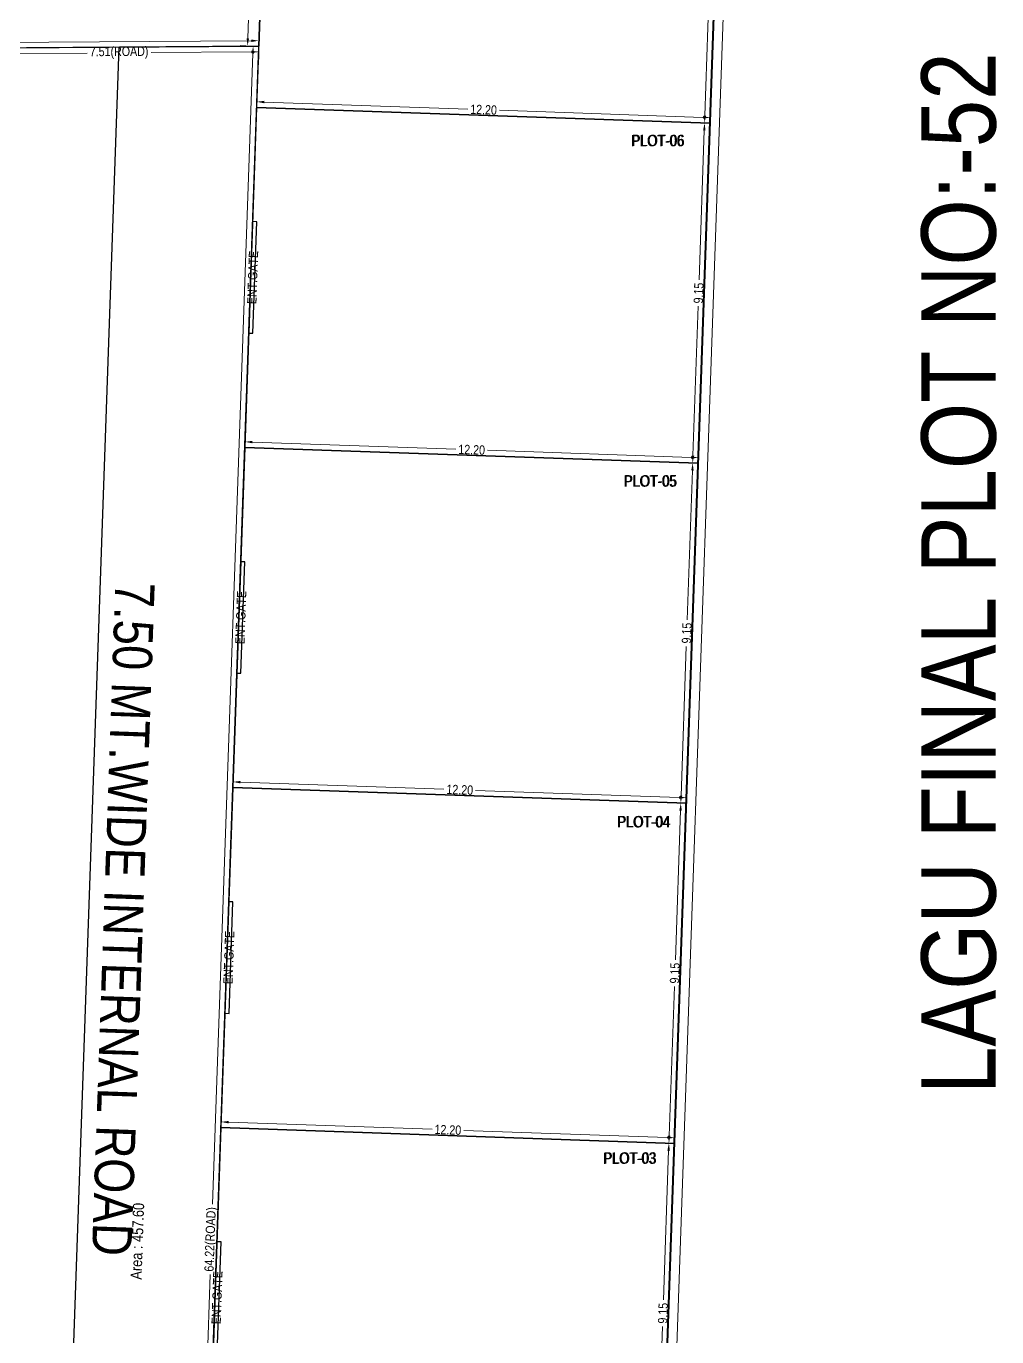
# Model space of a CAD drawing. Header units: metres. Extents: x 239315 to 239588, y 1700506 to 1700792.
# Drawn here: x 239487.94 to 239514.04, y 1700693.03 to 1700728.27 of the extents above; entities that cross this region are included whole.
import ezdxf

# ---------------------------------------------------------------- set-up
doc = ezdxf.new("R2010")
doc.units = ezdxf.units.M
doc.header["$MEASUREMENT"] = 0
doc.header["$PDMODE"] = 2
doc.header["$PDSIZE"] = -1
doc.linetypes.add('CENTER', pattern=[0])
for name, color, linetype in [('_AccessoryUse', 32, 'Continuous'), ('_IndivSubPlot', 180, 'Continuous'), ('_InternalRoad', 3, 'Continuous'), ('_MarginLine', 253, 'Continuous'), ('_Plot', 7, 'Continuous'), ('_PrintItems', 7, 'Continuous'), ('DCR_AREATABLE', 7, 'Continuous'), ('DCR_COMMFSI', 150, 'Continuous'), ('DCR_DIMENSION', 7, 'Continuous'), ('DCR_INDPLOT', 180, 'Continuous'), ('DCR_INDPLOT_DIMENSION', 7, 'Continuous'), ('DCR_NETPLOT', 145, 'Continuous'), ('DCR_ROAD_DIMENSION', 7, 'Continuous'), ('DCR_SPLOT', 7, 'Continuous'), ('DCR_SPLOT_DIMENSION', 7, 'Continuous'), ('DCR_SUBSTRUCTURE', 92, 'Continuous')]:
    doc.layers.add(name, color=color, linetype=linetype)
doc.layers.add('_NETPLOT', color=145, linetype='Continuous', plot=False)
doc.layers.add('DCR_MARGIN', color=252, linetype='Continuous', plot=False)
doc.styles.add('AutoDCRFont', font='ARIALN.TTF')
doc.styles.add('MtXpl_Arial_Narrow', font='ARIALN.TTF')
doc.styles.add('PreDCRFont', font='ARIALN.TTF')
doc.dimstyles.new('DCR-PLOT-EXT', dxfattribs={"dimtxt": 0.3, "dimasz": 0.2, "dimexe": 0.2, "dimexo": 0.2, "dimgap": 0.09, "dimtad": 0, "dimtxsty": 'AutoDCRFont', "dimcen": 1, "dimdle": 0.1, "dimadec": 0, "dimazin": 2, "dimtfac": 1, "dimtdec": 4, "dimtofl": 0, "dimtmove": 0, "dimatfit": 3, "dimfxl": 1, "dimfxlon": 1, "dimtolj": 1, "dimtzin": 0, "dimlwd": 15, "dimlwe": 15, "dimarcsym": 0})
doc.dimstyles.new('DCR-PLOT-INT', dxfattribs={"dimtxt": 0.25, "dimasz": 0.2, "dimexe": 0.2, "dimexo": 0.2, "dimgap": 0.09, "dimtad": 0, "dimtxsty": 'AutoDCRFont', "dimcen": 1, "dimdle": 0.1, "dimadec": 0, "dimazin": 2, "dimtfac": 1, "dimtdec": 4, "dimtofl": 0, "dimtmove": 0, "dimatfit": 3, "dimfxl": 1, "dimfxlon": 1, "dimtolj": 1, "dimtzin": 0, "dimlwd": 15, "dimlwe": 15, "dimarcsym": 0})

# ---------------------------------------------------------------- blocks, each defined once
blk = doc.blocks.new('ADCR_MARGIN', base_point=(239457.346, 1700670.817))
at = {"layer": '_MarginLine', "color": 104}
blk.add_line((239501.733, 1700594.114), (239507.095, 1700747.52), dxfattribs=at)
blk = doc.blocks.new('*D20')
at = {"layer": 'DCR_ROAD_DIMENSION', "color": 0, "linetype": 'Continuous', "lineweight": 15, "transparency": 16777216}
for p, q in [((239494.046, 1700727.738), (239493.846, 1700727.745)), ((239494.039, 1700727.538), (239492.957, 1700696.592)), ((239491.81, 1700663.759), (239492.891, 1700694.706)), ((239491.803, 1700663.559), (239491.603, 1700663.566))]:
    blk.add_line(p, q, dxfattribs=at)
at = {"layer": 'DCR_ROAD_DIMENSION', "color": 0, "transparency": 16777216}
for points in [[(239494.006, 1700727.54), (239494.072, 1700727.537), (239494.046, 1700727.738)], [(239491.776, 1700663.76), (239491.843, 1700663.758), (239491.803, 1700663.559)]]:
    blk.add_solid(points, dxfattribs=at)
at = {"layer": 'Defpoints', "color": 0, "transparency": 16777216}
for p in [(239494.046, 1700727.738), (239494.196, 1700727.733), (239491.953, 1700663.554)]:
    blk.add_point(p, dxfattribs=at)
at = {"layer": 'DCR_ROAD_DIMENSION', "color": 0, "transparency": 16777216, "insert": (239492.924, 1700695.649), "char_height": 0.25, "attachment_point": 5, "rotation": 87.9982, "style": 'AutoDCRFont'}
blk.add_mtext('\\A1;64.22(ROAD)', dxfattribs=at)
blk = doc.blocks.new('*D21')
at = {"layer": 'DCR_ROAD_DIMENSION', "color": 0, "linetype": 'Continuous', "lineweight": 15, "transparency": 16777216}
for p, q in [((239486.688, 1700727.533), (239486.689, 1700727.333)), ((239486.888, 1700727.534), (239489.58, 1700727.552)), ((239493.997, 1700727.582), (239491.305, 1700727.564)), ((239494.197, 1700727.583), (239494.198, 1700727.383))]:
    blk.add_line(p, q, dxfattribs=at)
at = {"layer": 'DCR_ROAD_DIMENSION', "color": 0, "transparency": 16777216}
for points in [[(239486.888, 1700727.567), (239486.888, 1700727.501), (239486.688, 1700727.533)], [(239493.997, 1700727.615), (239493.997, 1700727.548), (239494.197, 1700727.583)]]:
    blk.add_solid(points, dxfattribs=at)
at = {"layer": 'Defpoints', "color": 0, "transparency": 16777216}
for p in [(239494.196, 1700727.733), (239486.687, 1700727.683), (239486.688, 1700727.533)]:
    blk.add_point(p, dxfattribs=at)
at = {"layer": 'DCR_ROAD_DIMENSION', "color": 0, "transparency": 16777216, "insert": (239490.442, 1700727.558), "char_height": 0.25, "attachment_point": 5, "rotation": 0.3837, "style": 'AutoDCRFont'}
blk.add_mtext('\\A1;7.51(ROAD)', dxfattribs=at)
blk = doc.blocks.new('*D36')
at = {"layer": 'DCR_ROAD_DIMENSION', "color": 0, "linetype": 'Continuous', "lineweight": 15, "transparency": 16777216}
for p, q in [((239494.195, 1700727.883), (239494.194, 1700728.083)), ((239456.63, 1700727.631), (239456.629, 1700727.831)), ((239456.83, 1700727.633), (239474.47, 1700727.751)), ((239493.995, 1700727.882), (239476.355, 1700727.764))]:
    blk.add_line(p, q, dxfattribs=at)
at = {"layer": 'DCR_ROAD_DIMENSION', "color": 0, "transparency": 16777216}
for points in [[(239493.995, 1700727.915), (239493.995, 1700727.848), (239494.195, 1700727.883)], [(239456.83, 1700727.666), (239456.83, 1700727.599), (239456.63, 1700727.631)]]:
    blk.add_solid(points, dxfattribs=at)
at = {"layer": 'Defpoints', "color": 0, "transparency": 16777216}
for p in [(239494.195, 1700727.883), (239494.196, 1700727.733), (239456.631, 1700727.481)]:
    blk.add_point(p, dxfattribs=at)
at = {"layer": 'DCR_ROAD_DIMENSION', "color": 0, "transparency": 16777216, "insert": (239475.412, 1700727.757), "char_height": 0.25, "attachment_point": 5, "rotation": 0.3837, "style": 'AutoDCRFont'}
blk.add_mtext('\\A1;37.57(ROAD)', dxfattribs=at)
blk = doc.blocks.new('*D37')
at = {"layer": 'DCR_ROAD_DIMENSION', "color": 0, "linetype": 'Continuous', "lineweight": 15, "transparency": 16777216}
for p, q in [((239494.258, 1700735.242), (239493.958, 1700735.252)), ((239494.151, 1700735.046), (239494.057, 1700732.356)), ((239493.903, 1700727.943), (239493.997, 1700730.633)), ((239493.996, 1700727.74), (239493.696, 1700727.751))]:
    blk.add_line(p, q, dxfattribs=at)
at = {"layer": 'DCR_ROAD_DIMENSION', "color": 0, "transparency": 16777216}
for points in [[(239494.118, 1700735.047), (239494.185, 1700735.044), (239494.158, 1700735.245)], [(239493.87, 1700727.945), (239493.936, 1700727.942), (239493.896, 1700727.744)]]:
    blk.add_solid(points, dxfattribs=at)
at = {"layer": 'Defpoints', "color": 0, "transparency": 16777216}
for p in [(239494.158, 1700735.245), (239494.458, 1700735.235), (239494.196, 1700727.733)]:
    blk.add_point(p, dxfattribs=at)
at = {"layer": 'DCR_ROAD_DIMENSION', "color": 0, "transparency": 16777216, "insert": (239494.027, 1700731.494), "char_height": 0.25, "attachment_point": 5, "rotation": 87.9982, "style": 'AutoDCRFont'}
blk.add_mtext('\\A1;7.51(ROAD)', dxfattribs=at)
blk = doc.blocks.new('_Oblique')
at = {"color": 0, "linetype": 'ByBlock', "lineweight": -2}
blk.add_line((-0.5, -0.5), (0.5, 0.5), dxfattribs=at)
blk = doc.blocks.new('*D46')
at = {"layer": 'DCR_SPLOT_DIMENSION', "color": 0, "lineweight": 15, "transparency": 16777216}
for p, q in [((239507.348, 1700747.611), (239504.702, 1700671.888)), ((239501.979, 1700594.005), (239504.626, 1700669.727))]:
    blk.add_line(p, q, dxfattribs=at)
at = {"layer": 'DCR_SPLOT_DIMENSION', "color": 0, "lineweight": -2, "transparency": 16777216}
for p, q in [((239507.345, 1700747.511), (239507.595, 1700747.502)), ((239501.983, 1700594.105), (239502.233, 1700594.096))]:
    blk.add_line(p, q, dxfattribs=at)
at = {"layer": 'Defpoints', "color": 0, "transparency": 16777216}
for p in [(239507.095, 1700747.52), (239507.345, 1700747.511), (239501.733, 1700594.114)]:
    blk.add_point(p, dxfattribs=at)
at = {"layer": 'DCR_SPLOT_DIMENSION', "color": 0, "lineweight": 15, "transparency": 16777216, "xscale": 0.25, "yscale": 0.25, "zscale": 0.25}
for p, rotation in [((239507.345, 1700747.511), 87.9982231934328), ((239501.983, 1700594.105), 267.9982231934329)]:
    blk.add_blockref('_Oblique', p, dxfattribs=dict(at, rotation=rotation))
at = {"layer": 'DCR_SPLOT_DIMENSION', "color": 0, "transparency": 16777216, "insert": (239504.664, 1700670.808), "char_height": 0.5, "attachment_point": 5, "rotation": 87.9982, "style": 'AutoDCRFont'}
blk.add_mtext('\\A1;153.50', dxfattribs=at)
blk = doc.blocks.new('*D99')
at = {"layer": 'DCR_INDPLOT_DIMENSION', "color": 0, "linetype": 'Continuous', "lineweight": 15, "transparency": 16777216}
for p, q in [((239494.144, 1700726.24), (239494.151, 1700726.44)), ((239494.344, 1700726.233), (239499.814, 1700726.042)), ((239506.136, 1700725.821), (239500.666, 1700726.013)), ((239506.336, 1700725.814), (239506.343, 1700726.014))]:
    blk.add_line(p, q, dxfattribs=at)
at = {"layer": 'DCR_INDPLOT_DIMENSION', "color": 0, "transparency": 16777216}
for points in [[(239494.345, 1700726.267), (239494.342, 1700726.2), (239494.144, 1700726.24)], [(239506.138, 1700725.855), (239506.135, 1700725.788), (239506.336, 1700725.814)]]:
    blk.add_solid(points, dxfattribs=at)
at = {"layer": 'Defpoints', "color": 0, "transparency": 16777216}
for p in [(239494.138, 1700726.091), (239506.331, 1700725.664), (239506.336, 1700725.814)]:
    blk.add_point(p, dxfattribs=at)
at = {"layer": 'DCR_INDPLOT_DIMENSION', "color": 0, "transparency": 16777216, "insert": (239500.24, 1700726.027), "char_height": 0.25, "attachment_point": 5, "rotation": 357.9982, "style": 'AutoDCRFont'}
blk.add_mtext('\\A1;12.20', dxfattribs=at)
blk = doc.blocks.new('*D100')
at = {"layer": 'DCR_INDPLOT_DIMENSION', "color": 0, "linetype": 'Continuous', "lineweight": 15, "transparency": 16777216}
for p, q in [((239506.501, 1700734.814), (239506.301, 1700734.821)), ((239506.494, 1700734.614), (239506.353, 1700730.599)), ((239506.188, 1700725.87), (239506.328, 1700729.885)), ((239506.181, 1700725.67), (239505.981, 1700725.677))]:
    blk.add_line(p, q, dxfattribs=at)
at = {"layer": 'DCR_INDPLOT_DIMENSION', "color": 0, "transparency": 16777216}
for points in [[(239506.46, 1700734.615), (239506.527, 1700734.613), (239506.501, 1700734.814)], [(239506.155, 1700725.871), (239506.221, 1700725.868), (239506.181, 1700725.67)]]:
    blk.add_solid(points, dxfattribs=at)
at = {"layer": 'Defpoints', "color": 0, "transparency": 16777216}
for p in [(239506.501, 1700734.814), (239506.651, 1700734.809), (239506.331, 1700725.664)]:
    blk.add_point(p, dxfattribs=at)
at = {"layer": 'DCR_INDPLOT_DIMENSION', "color": 0, "transparency": 16777216, "insert": (239506.341, 1700730.242), "char_height": 0.25, "attachment_point": 5, "rotation": 87.9982, "style": 'AutoDCRFont'}
blk.add_mtext('\\A1;9.15', dxfattribs=at)
blk = doc.blocks.new('*D101')
at = {"layer": 'DCR_INDPLOT_DIMENSION', "color": 0, "linetype": 'Continuous', "lineweight": 15, "transparency": 16777216}
for p, q in [((239493.824, 1700717.096), (239493.831, 1700717.296)), ((239494.024, 1700717.089), (239499.495, 1700716.898)), ((239505.817, 1700716.677), (239500.346, 1700716.868)), ((239506.017, 1700716.67), (239506.024, 1700716.87))]:
    blk.add_line(p, q, dxfattribs=at)
at = {"layer": 'DCR_INDPLOT_DIMENSION', "color": 0, "transparency": 16777216}
for points in [[(239494.025, 1700717.122), (239494.023, 1700717.056), (239493.824, 1700717.096)], [(239505.818, 1700716.71), (239505.816, 1700716.644), (239506.017, 1700716.67)]]:
    blk.add_solid(points, dxfattribs=at)
at = {"layer": 'Defpoints', "color": 0, "transparency": 16777216}
for p in [(239493.819, 1700716.946), (239506.011, 1700716.52), (239506.017, 1700716.67)]:
    blk.add_point(p, dxfattribs=at)
at = {"layer": 'DCR_INDPLOT_DIMENSION', "color": 0, "transparency": 16777216, "insert": (239499.92, 1700716.883), "char_height": 0.25, "attachment_point": 5, "rotation": 357.9982, "style": 'AutoDCRFont'}
blk.add_mtext('\\A1;12.20', dxfattribs=at)
blk = doc.blocks.new('*D102')
at = {"layer": 'DCR_INDPLOT_DIMENSION', "color": 0, "linetype": 'Continuous', "lineweight": 15, "transparency": 16777216}
for p, q in [((239506.181, 1700725.67), (239505.981, 1700725.677)), ((239506.174, 1700725.47), (239506.034, 1700721.454)), ((239505.869, 1700716.725), (239506.009, 1700720.741)), ((239505.862, 1700716.525), (239505.662, 1700716.532))]:
    blk.add_line(p, q, dxfattribs=at)
at = {"layer": 'DCR_INDPLOT_DIMENSION', "color": 0, "transparency": 16777216}
for points in [[(239506.141, 1700725.471), (239506.207, 1700725.469), (239506.181, 1700725.67)], [(239505.835, 1700716.726), (239505.902, 1700716.724), (239505.862, 1700716.525)]]:
    blk.add_solid(points, dxfattribs=at)
at = {"layer": 'Defpoints', "color": 0, "transparency": 16777216}
for p in [(239506.181, 1700725.67), (239506.331, 1700725.664), (239506.011, 1700716.52)]:
    blk.add_point(p, dxfattribs=at)
at = {"layer": 'DCR_INDPLOT_DIMENSION', "color": 0, "transparency": 16777216, "insert": (239506.021, 1700721.097), "char_height": 0.25, "attachment_point": 5, "rotation": 87.9982, "style": 'AutoDCRFont'}
blk.add_mtext('\\A1;9.15', dxfattribs=at)
blk = doc.blocks.new('*D103')
at = {"layer": 'DCR_INDPLOT_DIMENSION', "color": 0, "linetype": 'Continuous', "lineweight": 15, "transparency": 16777216}
for p, q in [((239493.505, 1700707.952), (239493.511, 1700708.152)), ((239493.704, 1700707.945), (239499.175, 1700707.753)), ((239505.497, 1700707.532), (239500.026, 1700707.724)), ((239505.697, 1700707.525), (239505.704, 1700707.725))]:
    blk.add_line(p, q, dxfattribs=at)
at = {"layer": 'DCR_INDPLOT_DIMENSION', "color": 0, "transparency": 16777216}
for points in [[(239493.706, 1700707.978), (239493.703, 1700707.911), (239493.505, 1700707.952)], [(239505.498, 1700707.566), (239505.496, 1700707.499), (239505.697, 1700707.525)]]:
    blk.add_solid(points, dxfattribs=at)
at = {"layer": 'Defpoints', "color": 0, "transparency": 16777216}
for p in [(239493.499, 1700707.802), (239505.692, 1700707.376), (239505.697, 1700707.525)]:
    blk.add_point(p, dxfattribs=at)
at = {"layer": 'DCR_INDPLOT_DIMENSION', "color": 0, "transparency": 16777216, "insert": (239499.601, 1700707.739), "char_height": 0.25, "attachment_point": 5, "rotation": 357.9982, "style": 'AutoDCRFont'}
blk.add_mtext('\\A1;12.20', dxfattribs=at)
blk = doc.blocks.new('*D104')
at = {"layer": 'DCR_INDPLOT_DIMENSION', "color": 0, "linetype": 'Continuous', "lineweight": 15, "transparency": 16777216}
for p, q in [((239505.862, 1700716.525), (239505.662, 1700716.532)), ((239505.855, 1700716.325), (239505.714, 1700712.31)), ((239505.549, 1700707.581), (239505.689, 1700711.596)), ((239505.542, 1700707.381), (239505.342, 1700707.388))]:
    blk.add_line(p, q, dxfattribs=at)
at = {"layer": 'DCR_INDPLOT_DIMENSION', "color": 0, "transparency": 16777216}
for points in [[(239505.821, 1700716.327), (239505.888, 1700716.324), (239505.862, 1700716.525)], [(239505.516, 1700707.582), (239505.582, 1700707.58), (239505.542, 1700707.381)]]:
    blk.add_solid(points, dxfattribs=at)
at = {"layer": 'Defpoints', "color": 0, "transparency": 16777216}
for p in [(239505.862, 1700716.525), (239506.011, 1700716.52), (239505.692, 1700707.376)]:
    blk.add_point(p, dxfattribs=at)
at = {"layer": 'DCR_INDPLOT_DIMENSION', "color": 0, "transparency": 16777216, "insert": (239505.702, 1700711.953), "char_height": 0.25, "attachment_point": 5, "rotation": 87.9982, "style": 'AutoDCRFont'}
blk.add_mtext('\\A1;9.15', dxfattribs=at)
blk = doc.blocks.new('*D105')
at = {"layer": 'DCR_INDPLOT_DIMENSION', "color": 0, "linetype": 'Continuous', "lineweight": 15, "transparency": 16777216}
for p, q in [((239493.185, 1700698.807), (239493.192, 1700699.007)), ((239493.385, 1700698.8), (239498.855, 1700698.609)), ((239505.178, 1700698.388), (239499.707, 1700698.579)), ((239505.377, 1700698.381), (239505.384, 1700698.581))]:
    blk.add_line(p, q, dxfattribs=at)
at = {"layer": 'DCR_INDPLOT_DIMENSION', "color": 0, "transparency": 16777216}
for points in [[(239493.386, 1700698.834), (239493.384, 1700698.767), (239493.185, 1700698.807)], [(239505.179, 1700698.421), (239505.176, 1700698.355), (239505.377, 1700698.381)]]:
    blk.add_solid(points, dxfattribs=at)
at = {"layer": 'Defpoints', "color": 0, "transparency": 16777216}
for p in [(239493.18, 1700698.657), (239505.372, 1700698.231), (239505.377, 1700698.381)]:
    blk.add_point(p, dxfattribs=at)
at = {"layer": 'DCR_INDPLOT_DIMENSION', "color": 0, "transparency": 16777216, "insert": (239499.281, 1700698.594), "char_height": 0.25, "attachment_point": 5, "rotation": 357.9982, "style": 'AutoDCRFont'}
blk.add_mtext('\\A1;12.20', dxfattribs=at)
blk = doc.blocks.new('*D106')
at = {"layer": 'DCR_INDPLOT_DIMENSION', "color": 0, "linetype": 'Continuous', "lineweight": 15, "transparency": 16777216}
for p, q in [((239505.542, 1700707.381), (239505.342, 1700707.388)), ((239505.535, 1700707.181), (239505.395, 1700703.165)), ((239505.229, 1700698.436), (239505.37, 1700702.452)), ((239505.222, 1700698.236), (239505.022, 1700698.243))]:
    blk.add_line(p, q, dxfattribs=at)
at = {"layer": 'DCR_INDPLOT_DIMENSION', "color": 0, "transparency": 16777216}
for points in [[(239505.502, 1700707.182), (239505.568, 1700707.18), (239505.542, 1700707.381)], [(239505.196, 1700698.437), (239505.263, 1700698.435), (239505.222, 1700698.236)]]:
    blk.add_solid(points, dxfattribs=at)
at = {"layer": 'Defpoints', "color": 0, "transparency": 16777216}
for p in [(239505.542, 1700707.381), (239505.692, 1700707.376), (239505.372, 1700698.231)]:
    blk.add_point(p, dxfattribs=at)
at = {"layer": 'DCR_INDPLOT_DIMENSION', "color": 0, "transparency": 16777216, "insert": (239505.382, 1700702.809), "char_height": 0.25, "attachment_point": 5, "rotation": 87.9982, "style": 'AutoDCRFont'}
blk.add_mtext('\\A1;9.15', dxfattribs=at)
blk = doc.blocks.new('*D108')
at = {"layer": 'DCR_INDPLOT_DIMENSION', "color": 0, "linetype": 'Continuous', "lineweight": 15, "transparency": 16777216}
for p, q in [((239505.222, 1700698.236), (239505.022, 1700698.243)), ((239505.215, 1700698.037), (239505.075, 1700694.021)), ((239504.91, 1700689.292), (239505.05, 1700693.307)), ((239504.903, 1700689.092), (239504.703, 1700689.099))]:
    blk.add_line(p, q, dxfattribs=at)
at = {"layer": 'DCR_INDPLOT_DIMENSION', "color": 0, "transparency": 16777216}
for points in [[(239505.182, 1700698.038), (239505.249, 1700698.035), (239505.222, 1700698.236)], [(239504.876, 1700689.293), (239504.943, 1700689.291), (239504.903, 1700689.092)]]:
    blk.add_solid(points, dxfattribs=at)
at = {"layer": 'Defpoints', "color": 0, "transparency": 16777216}
for p in [(239505.222, 1700698.236), (239505.372, 1700698.231), (239505.053, 1700689.087)]:
    blk.add_point(p, dxfattribs=at)
at = {"layer": 'DCR_INDPLOT_DIMENSION', "color": 0, "transparency": 16777216, "insert": (239505.062, 1700693.664), "char_height": 0.25, "attachment_point": 5, "rotation": 87.9982, "style": 'AutoDCRFont'}
blk.add_mtext('\\A1;9.15', dxfattribs=at)
blk = doc.blocks.new('*D165')
at = {"layer": 'DCR_INDPLOT_DIMENSION', "color": 0, "linetype": 'Continuous', "lineweight": 15, "transparency": 16777216}
for p, q in [((239407.498, 1700720.937), (239407.367, 1700720.786)), ((239407.649, 1700720.805), (239451.303, 1700682.668)), ((239495.717, 1700643.866), (239452.064, 1700682.003)), ((239495.868, 1700643.734), (239495.737, 1700643.584))]:
    blk.add_line(p, q, dxfattribs=at)
at = {"layer": 'DCR_INDPLOT_DIMENSION', "color": 0, "transparency": 16777216}
for points in [[(239407.671, 1700720.83), (239407.627, 1700720.78), (239407.498, 1700720.937)], [(239495.739, 1700643.891), (239495.696, 1700643.841), (239495.868, 1700643.734)]]:
    blk.add_solid(points, dxfattribs=at)
at = {"layer": 'Defpoints', "color": 0, "transparency": 16777216}
for p in [(239407.597, 1700721.05), (239407.498, 1700720.937), (239495.967, 1700643.847)]:
    blk.add_point(p, dxfattribs=at)
at = {"layer": 'DCR_INDPLOT_DIMENSION', "color": 0, "transparency": 16777216, "insert": (239451.683, 1700682.335), "char_height": 0.25, "attachment_point": 5, "rotation": 318.8585, "style": 'AutoDCRFont'}
blk.add_mtext('\\A1;117.34', dxfattribs=at)
blk = doc.blocks.new('*D170')
at = {"layer": 'DCR_SPLOT_DIMENSION', "color": 0, "lineweight": -2, "transparency": 16777216}
for p, q in [((239415.735, 1700710.288), (239415.9, 1700710.476)), ((239492.546, 1700643.184), (239492.711, 1700643.372))]:
    blk.add_line(p, q, dxfattribs=at)
at = {"layer": 'DCR_SPLOT_DIMENSION', "color": 0, "lineweight": 15, "transparency": 16777216}
for p, q in [((239415.66, 1700710.354), (239453.326, 1700677.448)), ((239492.621, 1700643.118), (239454.956, 1700676.024))]:
    blk.add_line(p, q, dxfattribs=at)
at = {"layer": 'Defpoints', "color": 0, "transparency": 16777216}
for p in [(239415.571, 1700710.1), (239415.735, 1700710.288), (239492.382, 1700642.996)]:
    blk.add_point(p, dxfattribs=at)
at = {"layer": 'DCR_SPLOT_DIMENSION', "color": 0, "lineweight": 15, "transparency": 16777216, "xscale": 0.25, "yscale": 0.25, "zscale": 0.25}
for p, rotation in [((239415.735, 1700710.288), 138.8585331186039), ((239492.546, 1700643.184), 318.8585331186039)]:
    blk.add_blockref('_Oblique', p, dxfattribs=dict(at, rotation=rotation))
at = {"layer": 'DCR_SPLOT_DIMENSION', "color": 0, "transparency": 16777216, "insert": (239454.141, 1700676.736), "char_height": 0.5, "attachment_point": 5, "rotation": 318.8585, "style": 'AutoDCRFont'}
blk.add_mtext('\\A1;101.99', dxfattribs=at)

msp = doc.modelspace()

# ---------------------------------------------------------------- hatches: boundary and pattern name
at = {"layer": 'DCR_COMMFSI'}
h = msp.add_hatch(dxfattribs=at)
h.set_pattern_fill('ANSI31', color=1, scale=3, style=0)
h.set_pattern_definition([(45, (0, 0), (-0.265165042945, 0.265165042945), [])])
edge = h.paths.add_edge_path()
edge.add_line((239410.597, 1700697.634), (239487.565, 1700630.392))
edge.add_arc((239489.552, 1700632.667), 3.02, 228.859, 308.6594)
edge.add_arc((239489.552, 1700632.667), 3.02, 308.6594, 357.9982)
edge.add_line((239492.571, 1700632.561), (239492.893, 1700641.78))
edge.add_arc((239491.394, 1700641.865), 1.501, 356.7455, 408.8585)
edge.add_line((239492.382, 1700642.996), (239415.571, 1700710.1))
edge.add_arc((239413.597, 1700707.841), 3, 48.8585, 180)
edge.add_line((239410.597, 1700707.841), (239410.597, 1700697.634))

# ---------------------------------------------------------------- linework, layer by layer
for p, q in [((239494.138, 1700726.091), (239506.331, 1700725.664)), ((239493.819, 1700716.946), (239506.011, 1700716.52)), ((239493.499, 1700707.802), (239505.692, 1700707.376)), ((239493.18, 1700698.657), (239505.372, 1700698.231))]:
    msp.add_line(p, q)
msp.add_lwpolyline([(239495.967, 1700643.847), (239494.451, 1700600.476), (239501.733, 1700594.114), (239507.095, 1700747.52), (239407.597, 1700746.854), (239407.597, 1700721.05)], close=True)
at = {"layer": '_AccessoryUse', "color": 34}
for points in [[(239494.141, 1700723.014), (239494.031, 1700723.017), (239493.926, 1700720.019), (239494.036, 1700720.015)], [(239493.821, 1700713.869), (239493.711, 1700713.873), (239493.607, 1700710.875), (239493.717, 1700710.871)], [(239493.502, 1700704.725), (239493.392, 1700704.729), (239493.287, 1700701.73), (239493.397, 1700701.727)], [(239493.182, 1700695.58), (239493.072, 1700695.584), (239492.967, 1700692.586), (239493.077, 1700692.582)]]:
    msp.add_lwpolyline(points, close=True, dxfattribs=at)
at = {"layer": '_IndivSubPlot'}
for points in [[(239506.651, 1700734.809), (239494.458, 1700735.235), (239494.138, 1700726.091), (239506.331, 1700725.664)], [(239506.331, 1700725.664), (239494.138, 1700726.091), (239493.819, 1700716.946), (239506.011, 1700716.52)], [(239506.011, 1700716.52), (239493.819, 1700716.946), (239493.499, 1700707.802), (239505.692, 1700707.376)], [(239505.692, 1700707.376), (239493.499, 1700707.802), (239493.18, 1700698.657), (239505.372, 1700698.231)], [(239505.372, 1700698.231), (239493.18, 1700698.657), (239492.86, 1700689.513), (239505.053, 1700689.087)]]:
    msp.add_lwpolyline(points, close=True, dxfattribs=at)
at = {"layer": '_InternalRoad'}
for points in [[(239494.458, 1700735.235), (239456.581, 1700734.981), (239456.631, 1700727.481), (239494.196, 1700727.733)], [(239484.672, 1700669.915), (239491.953, 1700663.554), (239494.196, 1700727.733), (239486.687, 1700727.683)]]:
    msp.add_lwpolyline(points, close=True, dxfattribs=at)
at = {"layer": '_InternalRoad', "linetype": 'CENTER'}
msp.add_lwpolyline([(239488.312, 1700666.734), (239490.441, 1700727.708)], dxfattribs=at)
at = {"layer": '_NETPLOT'}
msp.add_lwpolyline([(239407.597, 1700746.854), (239407.597, 1700676.354), (239501.733, 1700594.114), (239507.095, 1700747.52)], close=True, dxfattribs=at)
at = {"layer": '_Plot'}
msp.add_lwpolyline([(239507.095, 1700747.52), (239407.597, 1700746.854), (239407.597, 1700676.354), (239501.733, 1700594.114)], close=True, dxfattribs=at)
at = {"layer": 'DCR_AREATABLE'}
for points in [[(239494.458, 1700735.235), (239494.138, 1700726.091)], [(239494.138, 1700726.091), (239493.819, 1700716.946)], [(239506.331, 1700725.664), (239494.138, 1700726.091)], [(239493.819, 1700716.946), (239493.499, 1700707.802)], [(239506.011, 1700716.52), (239493.819, 1700716.946)], [(239493.499, 1700707.802), (239493.18, 1700698.657)], [(239505.692, 1700707.376), (239493.499, 1700707.802)], [(239493.18, 1700698.657), (239492.86, 1700689.513)], [(239505.372, 1700698.231), (239493.18, 1700698.657)]]:
    msp.add_lwpolyline(points, dxfattribs=at)
at = {"layer": 'DCR_INDPLOT', "color": 180}
for points in [[(239506.651, 1700734.809), (239494.458, 1700735.235), (239494.138, 1700726.091), (239506.331, 1700725.664)], [(239506.331, 1700725.664), (239494.138, 1700726.091), (239493.819, 1700716.946), (239506.011, 1700716.52)], [(239506.011, 1700716.52), (239493.819, 1700716.946), (239493.499, 1700707.802), (239505.692, 1700707.376)], [(239505.692, 1700707.376), (239493.499, 1700707.802), (239493.18, 1700698.657), (239505.372, 1700698.231)], [(239505.372, 1700698.231), (239493.18, 1700698.657), (239492.86, 1700689.513), (239505.053, 1700689.087)]]:
    msp.add_lwpolyline(points, close=True, dxfattribs=at)
at = {"layer": 'DCR_MARGIN', "color": 255}
msp.add_lwpolyline([(239501.733, 1700594.114), (239507.095, 1700747.52)], dxfattribs=at)
at = {"layer": 'DCR_MARGIN', "color": 250}
for points in [[(239494.458, 1700735.235), (239494.196, 1700727.733)], [(239494.138, 1700726.091), (239493.819, 1700716.946)], [(239493.819, 1700716.946), (239493.499, 1700707.802)], [(239493.499, 1700707.802), (239493.18, 1700698.657)], [(239493.18, 1700698.657), (239492.86, 1700689.513)]]:
    msp.add_lwpolyline(points, dxfattribs=at)
at = {"layer": 'DCR_MARGIN', "color": 254}
for points in [[(239506.331, 1700725.664), (239506.651, 1700734.809)], [(239506.011, 1700716.52), (239506.331, 1700725.664)], [(239505.692, 1700707.376), (239506.011, 1700716.52)], [(239505.372, 1700698.231), (239505.692, 1700707.376)], [(239505.053, 1700689.087), (239505.372, 1700698.231)]]:
    msp.add_lwpolyline(points, dxfattribs=at)
at = {"layer": 'DCR_MARGIN', "color": 0}
for points in [[(239494.138, 1700726.091), (239506.331, 1700725.664)], [(239506.331, 1700725.664), (239494.138, 1700726.091)], [(239493.819, 1700716.946), (239506.011, 1700716.52)], [(239506.011, 1700716.52), (239493.819, 1700716.946)], [(239493.499, 1700707.802), (239505.692, 1700707.376)], [(239505.692, 1700707.376), (239493.499, 1700707.802)], [(239493.18, 1700698.657), (239505.372, 1700698.231)], [(239505.372, 1700698.231), (239493.18, 1700698.657)]]:
    msp.add_lwpolyline(points, dxfattribs=at)
at = {"layer": 'DCR_NETPLOT', "color": 145}
msp.add_lwpolyline([(239407.597, 1700746.854), (239407.597, 1700676.354), (239501.733, 1700594.114), (239507.095, 1700747.52)], close=True, dxfattribs=at)
at = {"layer": 'DCR_SPLOT', "color": 7, "lineweight": 40}
msp.add_lwpolyline([(239507.095, 1700747.52), (239407.597, 1700746.854), (239407.597, 1700676.354), (239501.733, 1700594.114)], close=True, dxfattribs=at)
at = {"layer": 'DCR_SUBSTRUCTURE', "color": 34}
for points in [[(239494.141, 1700723.014), (239494.031, 1700723.017), (239493.926, 1700720.019), (239494.036, 1700720.015)], [(239493.821, 1700713.869), (239493.711, 1700713.873), (239493.607, 1700710.875), (239493.717, 1700710.871)], [(239493.502, 1700704.725), (239493.392, 1700704.729), (239493.287, 1700701.73), (239493.397, 1700701.727)], [(239493.182, 1700695.58), (239493.072, 1700695.584), (239492.967, 1700692.586), (239493.077, 1700692.582)]]:
    msp.add_lwpolyline(points, close=True, dxfattribs=at)
at = {"layer": 'DCR_SUBSTRUCTURE'}
for points in [[(239494.141, 1700723.014), (239494.031, 1700723.017), (239493.926, 1700720.019), (239494.036, 1700720.015)], [(239493.821, 1700713.869), (239493.711, 1700713.873), (239493.607, 1700710.875), (239493.717, 1700710.871)], [(239493.502, 1700704.725), (239493.392, 1700704.729), (239493.287, 1700701.73), (239493.397, 1700701.727)], [(239493.182, 1700695.58), (239493.072, 1700695.584), (239492.967, 1700692.586), (239493.077, 1700692.582)]]:
    msp.add_lwpolyline(points, close=True, dxfattribs=at)

# ---------------------------------------------------------------- block references
at = {"layer": '_MarginLine'}
msp.add_blockref('ADCR_MARGIN', (239457.346, 1700670.817), dxfattribs=at)

# ---------------------------------------------------------------- texts
at = {"layer": '_AccessoryUse', "color": 34, "lineweight": 30, "char_height": 0.25, "attachment_point": 5, "rotation": 87.9982, "style": 'PreDCRFont'}
for insert in [(239494.034, 1700721.516), (239493.714, 1700712.372), (239493.394, 1700703.228), (239493.075, 1700694.083)]:
    msp.add_mtext('ENT.GATE', dxfattribs=dict(at, insert=insert))
at = {"layer": '_IndivSubPlot', "lineweight": 30, "char_height": 0.3051, "attachment_point": 1, "style": 'PreDCRFont'}
for s, insert in [('PLOT-06', (239504.229, 1700725.354)), ('PLOT-05', (239504.026, 1700716.2)), ('PLOT-04', (239503.85, 1700707.036)), ('PLOT-03', (239503.475, 1700697.991))]:
    msp.add_mtext_dynamic_manual_height_columns(s, width=0.65514, gutter_width=0.276, heights=[-0.316], dxfattribs=dict(at, insert=insert))
at = {"layer": '_InternalRoad', "lineweight": 30, "insert": (239490.548, 1700704.261), "char_height": 1.05844, "attachment_point": 5, "rotation": 267.9982, "style": 'PreDCRFont'}
msp.add_mtext('7.50 MT.WIDE INTERNAL ROAD ', dxfattribs=at)
at = {"layer": '_PrintItems', "lineweight": 30, "style": 'PreDCRFont'}
msp.add_text('LAGU FINAL PLOT NO:-52', height=2, rotation=90, dxfattribs=at).set_placement((239514.008, 1700699.558))
at = {"layer": 'DCR_DIMENSION', "color": 3, "lineweight": 30, "style": 'MtXpl_Arial_Narrow'}
msp.add_text('Area : 457.60', height=0.3, rotation=87.9982, dxfattribs=at).set_placement((239491.045, 1700694.563))
msp.add_text('Area : 457.60', height=0.3, rotation=87.9982, dxfattribs=at).set_placement((239491.045, 1700694.563))
at = {"layer": 'DCR_INDPLOT', "color": 180, "lineweight": 30, "style": 'MtXpl_Arial_Narrow'}
for s, p in [('PLOT-06', (239504.203, 1700725.043)), ('PLOT-05', (239504, 1700715.889)), ('PLOT-04', (239503.823, 1700706.726)), ('PLOT-03', (239503.449, 1700697.68))]:
    msp.add_text(s, height=0.3051, dxfattribs=at).set_placement(p)
at = {"layer": 'DCR_SUBSTRUCTURE', "color": 34, "lineweight": 30, "char_height": 0.25, "attachment_point": 5, "rotation": 87.9982, "style": 'PreDCRFont'}
for insert in [(239494.034, 1700721.516), (239493.714, 1700712.372), (239493.394, 1700703.228), (239493.075, 1700694.083)]:
    msp.add_mtext('ENT.GATE', dxfattribs=dict(at, insert=insert))

# ---------------------------------------------------------------- dimensions: what is measured, and where the dimension line sits
at = {"layer": 'DCR_INDPLOT_DIMENSION'}
for p1, p2, text, picture, middle in [((239506.331, 1700725.664), (239506.651, 1700734.809), '9.15', '*D100', (239506.341, 1700730.242)), ((239494.138, 1700726.091), (239506.331, 1700725.664), '12.20', '*D99', (239500.24, 1700726.027)), ((239506.011, 1700716.52), (239506.331, 1700725.664), '9.15', '*D102', (239506.021, 1700721.097)), ((239495.967, 1700643.847), (239407.597, 1700721.05), '117.34', '*D165', (239451.683, 1700682.335)), ((239493.819, 1700716.946), (239506.011, 1700716.52), '12.20', '*D101', (239499.92, 1700716.883)), ((239505.692, 1700707.376), (239506.011, 1700716.52), '9.15', '*D104', (239505.702, 1700711.953)), ((239493.499, 1700707.802), (239505.692, 1700707.376), '12.20', '*D103', (239499.601, 1700707.739)), ((239505.372, 1700698.231), (239505.692, 1700707.376), '9.15', '*D106', (239505.382, 1700702.809)), ((239493.18, 1700698.657), (239505.372, 1700698.231), '12.20', '*D105', (239499.281, 1700698.594)), ((239505.053, 1700689.087), (239505.372, 1700698.231), '9.15', '*D108', (239505.062, 1700693.664))]:
    dim = msp.add_aligned_dim(p1=p1, p2=p2, distance=0.15, text=text, dimstyle='DCR-PLOT-INT', dxfattribs=at)
    dim.commit()
    dim.dimension.update_dxf_attribs({"geometry": picture, "text_midpoint": middle})
at = {"layer": 'DCR_ROAD_DIMENSION'}
for p1, p2, distance, text, picture, middle in [((239494.196, 1700727.733), (239494.458, 1700735.235), 0.3, '7.51(ROAD)', '*D37', (239494.027, 1700731.494)), ((239456.631, 1700727.481), (239494.196, 1700727.733), 0.15, '37.57(ROAD)', '*D36', (239475.412, 1700727.757)), ((239494.196, 1700727.733), (239486.687, 1700727.683), 0.15, '7.51(ROAD)', '*D21', (239490.442, 1700727.558)), ((239491.953, 1700663.554), (239494.196, 1700727.733), 0.15, '64.22(ROAD)', '*D20', (239492.924, 1700695.649))]:
    dim = msp.add_aligned_dim(p1=p1, p2=p2, distance=distance, text=text, dimstyle='DCR-PLOT-INT', dxfattribs=at)
    dim.commit()
    dim.dimension.update_dxf_attribs({"geometry": picture, "text_midpoint": middle})
at = {"layer": 'DCR_SPLOT_DIMENSION'}
for p1, p2, text, picture, middle in [((239501.733, 1700594.114), (239507.095, 1700747.52), '153.50', '*D46', (239504.664, 1700670.808)), ((239492.382, 1700642.996), (239415.571, 1700710.1), '101.99', '*D170', (239454.141, 1700676.736))]:
    dim = msp.add_aligned_dim(p1=p1, p2=p2, distance=-0.25, text=text, dimstyle='DCR-PLOT-EXT', override={"dimtxt": 0.5, "dimasz": 0.25, "dimexe": 0.25, "dimexo": 0.25, "dimgap": 0.25, "dimzin": 0, "dimdsep": 46, "dimblk": 'Oblique', "dimcen": 0.5, "dimazin": 0, "dimtdec": 2, "dimtix": 1, "dimtmove": 1, "dimatfit": 1, "dimfxlon": 0, "dimlwe": -2}, dxfattribs=at)
    dim.commit()
    dim.dimension.update_dxf_attribs({"geometry": picture, "text_midpoint": middle})

doc.saveas('drawing.dxf')
